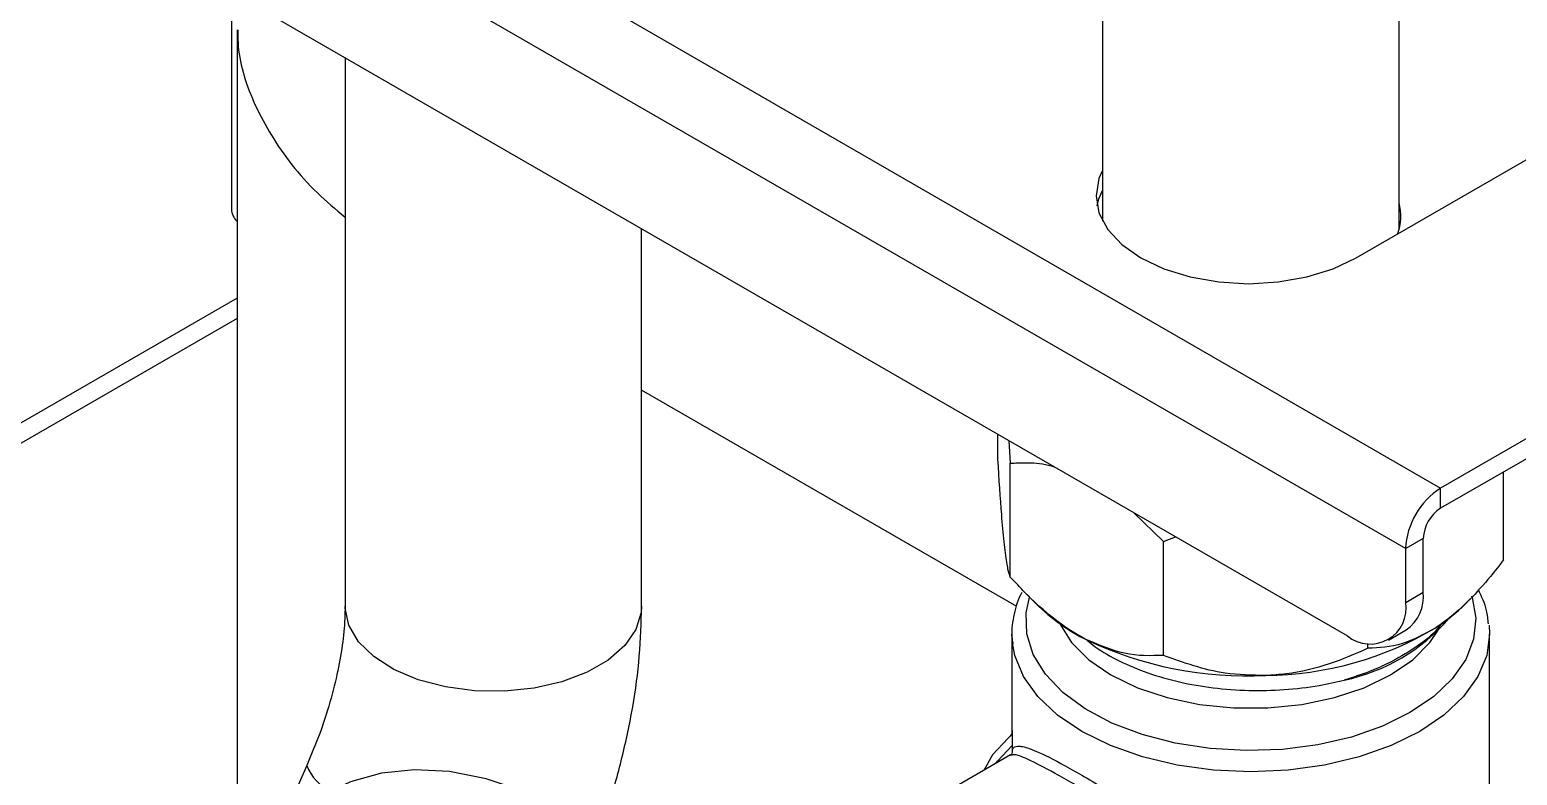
# Model space of a CAD drawing. Extents: x 150 to 4150, y 50 to 2920.
# Drawn here: x 3239.5 to 3465.3, y 2149.8 to 2263 of the extents above; entities that cross this region are included whole.
import ezdxf

# ---------------------------------------------------------------- set-up
doc = ezdxf.new("R2010")
doc.units = 0
doc.header["$LTSCALE"] = 10
doc.linetypes.add('SLD-KATı', pattern=[0])
doc.layers.get('0').update_dxf_attribs({"linetype": 'CONTINUOUS'})

msp = doc.modelspace()

# ---------------------------------------------------------------- linework, layer by layer
at = {"color": 7, "linetype": 'SLD-KATı'}
for p, q in [((3259.19, 2305.65), (3453.64, 2193.39)), ((3253.88, 2296.46), (3448.34, 2184.21)), ((3262.72, 2272.99), (3439.5, 2170.94)), ((3402.33, 2271.3), (3402.33, 2233.94)), ((3447.33, 2232.68), (3447.33, 2271.3)), ((3270.11, 2268.72), (3270.11, 2235.76)), ((3271.01, 2262.99), (3271.01, 2139.26)), ((3287.37, 2258.76), (3287.37, 2175.49)), ((3440.83, 2228.34), (3467.34, 2243.65)), ((3332.37, 2175.49), (3332.37, 2232.78)), ((3447.45, 2233.19), (3447.33, 2233.7)), ((3271.01, 2222.23), (3072.16, 2107.43)), ((3504.02, 2222.48), (3453.64, 2193.39)), ((3504.02, 2219.42), (3453.64, 2190.33)), ((3271.01, 2219.16), (3074.81, 2105.9)), ((3386.46, 2197.79), (3386.46, 2201.56)), ((3388.1, 2200.61), (3388.33, 2197.18)), ((3388.33, 2179.89), (3388.33, 2197.18)), ((3463.2, 2182.51), (3463.2, 2195.85)), ((3453.64, 2190.33), (3453.64, 2193.39)), ((3407.08, 2189.65), (3411.59, 2185.29)), ((3411.59, 2185.29), (3413.38, 2186.01)), ((3450.99, 2185.74), (3448.34, 2184.21)), ((3450.99, 2177.57), (3450.99, 2185.74)), ((3411.59, 2168), (3411.59, 2185.29)), ((3448.34, 2176.04), (3448.34, 2184.21)), ((3390.4, 2177.7), (3392.24, 2175.83)), ((3448.34, 2176.04), (3450.99, 2177.57)), ((3457.41, 2175.83), (3458.13, 2176.56)), ((3445.75, 2170.32), (3448.4, 2171.85)), ((3461, 2172.59), (3461.08, 2171.23)), ((3388.58, 2171.23), (3388.58, 2156.34)), ((3388.65, 2169.9), (3388.58, 2171.23)), ((3442.6, 2169.08), (3442.6, 2169.8)), ((3461.08, 2105.91), (3461.08, 2171.23)), ((3388.61, 2156.63), (3388.61, 2154.32)), ((3388.66, 2156.34), (3388.61, 2156.63)), ((3388.34, 2152.87), (3374.16, 2144.69)), ((3281.56, 2151.29), (3278.04, 2143.32))]:
    msp.add_line(p, q, dxfattribs=at)
at = {"color": 8, "linetype": 'SLD-KATı'}
msp.add_line((3389.32, 2175.4), (3332.37, 2208.27), dxfattribs=at)
at = {"color": 7, "linetype": 'SLD-KATı', "flags": 128}
for points in [[(3402.33, 2241.63), (3401.79, 2240.39), (3401.35, 2237.78), (3401.79, 2235.18), (3403.11, 2232.68), (3405.25, 2230.37), (3408.12, 2228.34), (3411.63, 2226.68), (3415.62, 2225.45), (3419.96, 2224.69), (3424.47, 2224.43), (3428.98, 2224.69), (3433.32, 2225.45), (3437.32, 2226.68), (3440.83, 2228.34)], [(3401.5, 2236.25), (3401.79, 2237.33), (3402.33, 2238.57)], [(3388, 2155.43), (3385.65, 2152.92), (3384.29, 2150.53)], [(3361.93, 2012.77), (3364.42, 2014.41), (3368.02, 2017.63), (3371.12, 2021.56), (3373.67, 2026.14), (3375.65, 2031.34), (3377.03, 2037.08), (3377.81, 2043.31), (3377.96, 2049.95), (3377.5, 2056.94), (3376.42, 2064.18), (3374.73, 2071.6), (3372.46, 2079.12), (3369.64, 2086.64), (3366.28, 2094.09), (3362.44, 2101.38), (3358.16, 2108.42), (3353.47, 2115.14), (3348.45, 2121.46), (3343.14, 2127.31), (3337.6, 2132.62), (3331.9, 2137.34), (3326.1, 2141.4), (3320.26, 2144.77), (3314.46, 2147.4), (3308.76, 2149.27), (3303.22, 2150.35), (3297.91, 2150.63), (3292.89, 2150.12), (3288.2, 2148.8), (3284.43, 2147.01)]]:
    msp.add_lwpolyline(points, dxfattribs=at)
at = {"color": 8, "linetype": 'SLD-KATı', "flags": 128}
for points in [[(3448.99, 2159.3), (3444.8, 2157.24), (3440.09, 2155.6), (3434.99, 2154.42), (3429.63, 2153.72), (3424.14, 2153.53), (3418.67, 2153.85), (3413.36, 2154.67), (3408.34, 2155.97), (3403.76, 2157.72), (3399.71, 2159.87), (3396.32, 2162.37), (3393.67, 2165.15), (3391.82, 2168.14), (3390.83, 2171.26), (3390.72, 2174.44), (3391.24, 2176.85)], [(3458.35, 2177.06), (3458.43, 2176.8), (3458.99, 2173.64), (3458.65, 2170.48), (3457.45, 2167.38), (3455.39, 2164.43), (3452.55, 2161.72), (3448.99, 2159.3)], [(3332.37, 2175.49), (3332.31, 2174.51), (3331.5, 2171.92), (3329.81, 2169.48), (3327.31, 2167.29), (3324.09, 2165.43), (3320.29, 2163.98), (3316.06, 2163.01), (3311.58, 2162.54), (3307.03, 2162.61), (3302.59, 2163.2), (3298.46, 2164.3), (3294.79, 2165.86), (3291.74, 2167.81), (3289.43, 2170.07), (3287.95, 2172.56), (3287.38, 2175.16), (3287.37, 2175.49)], [(3395.84, 2172.81), (3395.85, 2172.79), (3397.64, 2169.95), (3400.25, 2167.34), (3403.61, 2165.03), (3407.62, 2163.09), (3412.15, 2161.58), (3417.06, 2160.54), (3422.21, 2160.02), (3427.44, 2160.02), (3432.59, 2160.54), (3437.51, 2161.58), (3442.03, 2163.09), (3446.04, 2165.03), (3449.4, 2167.34), (3452.02, 2169.95), (3453.29, 2171.8)], [(3461.08, 2171.23), (3460.63, 2167.96), (3459.3, 2164.77), (3457.13, 2161.73), (3454.15, 2158.93), (3450.46, 2156.44), (3446.13, 2154.3), (3441.28, 2152.59), (3436.03, 2151.33), (3430.5, 2150.57), (3424.83, 2150.31), (3419.16, 2150.57), (3413.63, 2151.33), (3408.37, 2152.59), (3403.52, 2154.3), (3399.19, 2156.44), (3395.5, 2158.93), (3392.53, 2161.73), (3390.35, 2164.77), (3389.02, 2167.96), (3388.65, 2169.9)], [(3386.18, 2151.62), (3386.37, 2151.91), (3388.61, 2154.32)]]:
    msp.add_lwpolyline(points, dxfattribs=at)
at = {"color": 7, "linetype": 'SLD-KATı'}
for centre, radius, start, end in [((3272.89, 2235.87), 2.77, 182.2958, 224.842), ((3439.66, 2234.72), 7.93, 339.6828, 14.9114), ((3459.85, 2183.68), 11.53, 122.6055, 177.3945), ((3456.75, 2185.48), 5.76, 122.6055, 177.3945), ((3445.04, 2176.82), 5.99, 304.0564, 7.2558), ((3412.96, 2196.78), 29.46, 225.3244, 243.8276), ((3442.95, 2175.17), 5.46, 230.7967, 9.214), ((3438.63, 2194.51), 26.49, 302.5951, 315.1668), ((3426.55, 2216.39), 51.45, 270.602, 300.7994), ((3433.21, 2192.25), 28.6, 281.6788, 319.3991), ((3424.23, 2221.37), 56.5, 244.564, 272.905)]:
    msp.add_arc(centre, radius, start, end, dxfattribs=at)
at = {"color": 8, "linetype": 'SLD-KATı'}
msp.add_arc((3288.15, 2153.79), 7.05, 200.8027, 244.8268, dxfattribs=at)
for points, knots in [([(3271.11, 2262.99), (3271.1, 2262.14), (3271.08, 2259.8), (3272.3, 2254.37), (3275.87, 2246.81), (3281.33, 2239.61), (3285.93, 2235.75), (3287.37, 2234.54)], [0, 0, 0, 0, 0.084229, 0.230999, 0.538113, 0.855397, 1, 1, 1, 1]), ([(3421.98, 2132.93), (3420.94, 2133.71), (3417.48, 2136.31), (3412.27, 2139.76), (3406.78, 2143.22), (3403.49, 2145.21), (3399.4, 2147.66), (3394.83, 2150.28), (3391.06, 2152.23), (3389.05, 2153.03), (3388.59, 2152.88), (3388.38, 2152.81)], [0, 0, 0, 0, 0.075276, 0.252182, 0.339775, 0.430266, 0.468106, 0.623751, 0.77916, 0.896564, 1, 1, 1, 1])]:
    msp.add_open_spline(points, degree=3, knots=knots, dxfattribs=at)
at = {"color": 7, "linetype": 'SLD-KATı'}
for points, knots in [([(3387.4, 2185.24), (3387.27, 2186.55), (3386.94, 2189.99), (3386.64, 2194.81), (3386.46, 2197.79)], [0, 0, 0, 0, 0.381419, 1, 1, 1, 1]), ([(3388.33, 2197.18), (3389.08, 2197.21), (3390.95, 2197.3), (3393.18, 2197.2), (3394.71, 2196.72), (3395, 2196.63)], [0, 0, 0, 0, 0.349387, 0.878527, 1, 1, 1, 1]), ([(3388.33, 2179.89), (3388.22, 2180.22), (3387.98, 2180.89), (3387.66, 2182.88), (3387.46, 2184.66), (3387.4, 2185.24)], [0, 0, 0, 0, 0.396747, 0.806752, 1, 1, 1, 1]), ([(3463.2, 2182.51), (3462.54, 2181.66), (3460.89, 2179.52), (3458.05, 2176.37), (3455.23, 2173.8), (3453.49, 2172.6), (3452.9, 2172.19)], [0, 0, 0, 0, 0.205614, 0.517012, 0.836167, 1, 1, 1, 1]), ([(3399.96, 2170.34), (3399.29, 2170.7), (3397.36, 2171.76), (3394.17, 2174.11), (3390.97, 2177.04), (3389.08, 2179.09), (3388.33, 2179.89)], [0, 0, 0, 0, 0.163832, 0.47463, 0.794388, 1, 1, 1, 1]), ([(3390.11, 2177.55), (3390.03, 2177.42), (3389.33, 2176.26), (3388.79, 2173.88), (3388.41, 2171.35), (3388.68, 2169.99), (3388.73, 2169.73)], [0, 0, 0, 0, 0.053135, 0.482557, 0.901468, 1, 1, 1, 1]), ([(3460.9, 2172.77), (3460.83, 2173.46), (3460.66, 2175.24), (3459.87, 2176.92), (3459.38, 2177.96)], [0, 0, 0, 0, 0.386506, 1, 1, 1, 1]), ([(3287.37, 2175.49), (3287.36, 2174.86), (3287.33, 2173.01), (3287, 2169.56), (3286.21, 2165.09), (3284.96, 2160.28), (3283.4, 2155.63), (3282.12, 2152.62), (3281.56, 2151.29)], [0, 0, 0, 0, 0.096897, 0.28057, 0.466861, 0.656237, 0.848307, 1, 1, 1, 1]), ([(3325.89, 2141.18), (3326.33, 2142.38), (3327.73, 2146.11), (3329.48, 2152.48), (3331.13, 2160.2), (3332.17, 2167.92), (3332.3, 2172.96), (3332.37, 2175.49)], [0, 0, 0, 0, 0.10423, 0.325691, 0.548724, 0.773573, 1, 1, 1, 1]), ([(3453.88, 2172.96), (3453.55, 2172.51), (3452.48, 2171.1), (3449.7, 2169.04), (3446.29, 2167.03), (3442.69, 2165.42), (3440.3, 2164.65), (3439, 2164.24)], [0, 0, 0, 0, 0.115317, 0.36875, 0.61834, 0.792747, 1, 1, 1, 1]), ([(3452.9, 2172.19), (3451.19, 2171.25), (3447.57, 2169.27), (3444.31, 2169.15), (3442.6, 2169.08)], [0, 0, 0, 0, 0.472492, 1, 1, 1, 1]), ([(3411.59, 2168), (3409.65, 2167.93), (3405.98, 2167.81), (3401.89, 2169.53), (3399.96, 2170.34)], [0, 0, 0, 0, 0.527508, 1, 1, 1, 1]), ([(3400.01, 2170.32), (3400.41, 2169.98), (3401.79, 2168.78), (3404.88, 2167.08), (3409.16, 2165.26), (3413.95, 2163.89), (3419.13, 2162.98), (3424.49, 2162.59), (3429.93, 2162.73), (3434.81, 2163.29), (3437.75, 2163.95), (3439, 2164.24)], [0, 0, 0, 0, 0.048584, 0.170654, 0.290366, 0.413419, 0.535351, 0.66082, 0.782744, 0.908018, 1, 1, 1, 1]), ([(3427.09, 2164.94), (3425.02, 2164.98), (3419.57, 2165.09), (3414.64, 2166.89), (3411.59, 2168)], [0, 0, 0, 0, 0.3814192, 1, 1, 1, 1]), ([(3442.6, 2169.08), (3440.67, 2168.23), (3436.75, 2166.5), (3431.41, 2165.22), (3428.14, 2165), (3427.09, 2164.94)], [0, 0, 0, 0, 0.396747, 0.806752, 1, 1, 1, 1]), ([(3388.61, 2156.63), (3388.6, 2156.49), (3388.55, 2156.06), (3388.3, 2155.69), (3388.07, 2155.49), (3388, 2155.43)], [0, 0, 0, 0, 0.268699, 0.783488, 1, 1, 1, 1]), ([(3388.61, 2154.32), (3388.61, 2154.21), (3388.61, 2154.03), (3388.62, 2153.74), (3388.62, 2153.59), (3388.63, 2153.53)], [0, 0, 0, 0, 0.4739657, 0.7608944, 1, 1, 1, 1]), ([(3388.63, 2153.53), (3388.68, 2153.68), (3388.85, 2154.14), (3389.67, 2154.33), (3391.78, 2153.73), (3395.7, 2151.82), (3400.29, 2149.19), (3404.35, 2146.72), (3407.62, 2144.67), (3413.09, 2141.09), (3418.39, 2137.39), (3421.85, 2134.59), (3422.94, 2133.72)], [0, 0, 0, 0, 0.054444, 0.163204, 0.275987, 0.419348, 0.56286, 0.597755, 0.678454, 0.76207, 0.925618, 1, 1, 1, 1]), ([(3388.63, 2153.53), (3388.62, 2153.39), (3388.61, 2153.14), (3388.49, 2152.94), (3388.43, 2152.85)], [0, 0, 0, 0, 0.567044, 1, 1, 1, 1])]:
    msp.add_open_spline(points, degree=3, knots=knots, dxfattribs=at)

doc.saveas('drawing.dxf')
